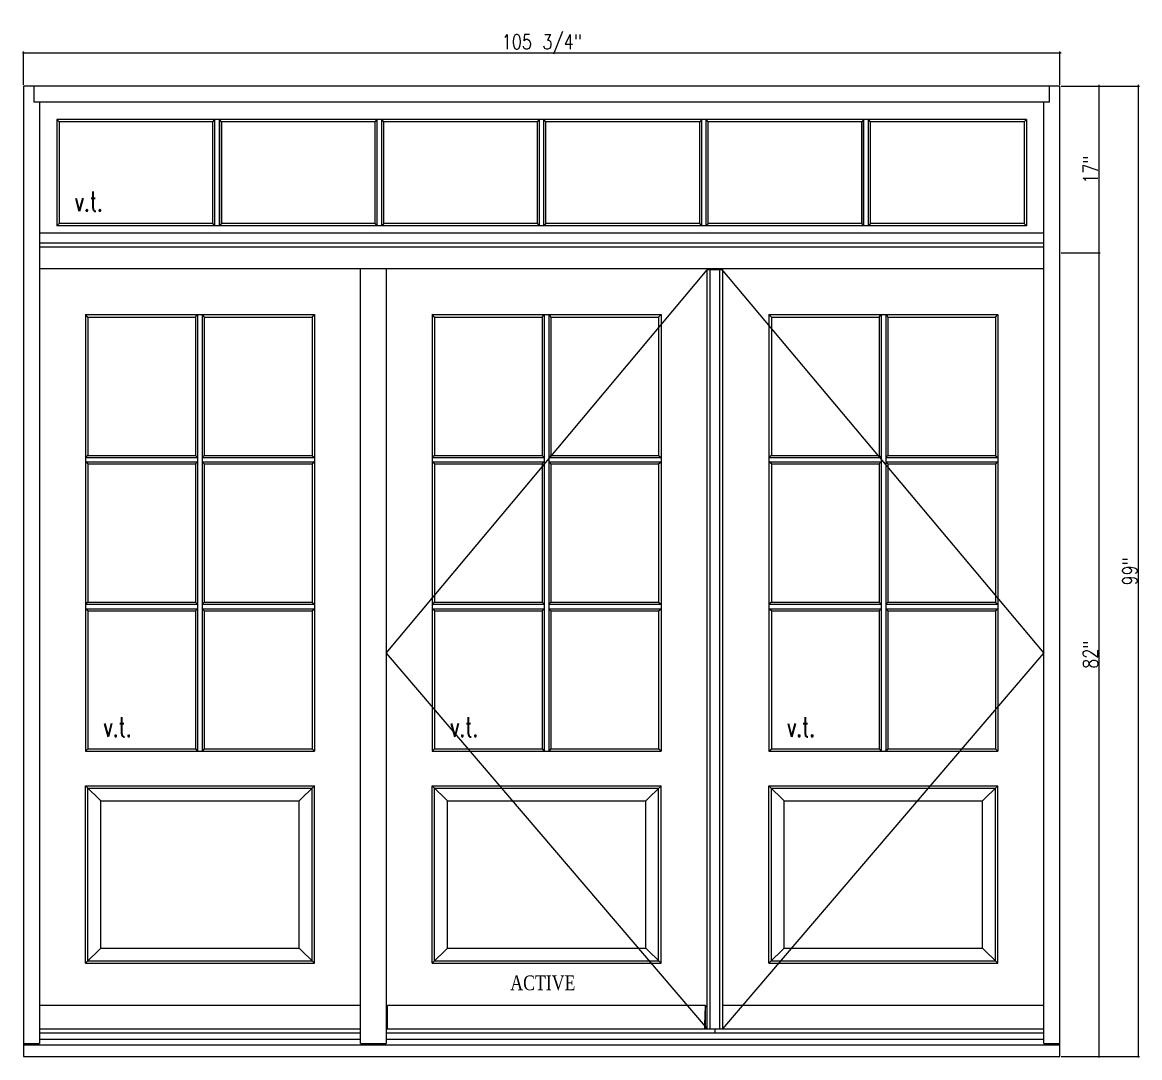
# Model space of a CAD drawing. Header units: inches. Extents: x 1985 to 11287, y 379 to 4336.
# Drawn here: x 9331.3 to 9445.3, y 3420.2 to 3525.8 of the extents above; entities that cross this region are included whole.
import ezdxf

# ---------------------------------------------------------------- set-up
doc = ezdxf.new("R2010")
doc.units = ezdxf.units.IN
doc.header["$MEASUREMENT"] = 0
doc.layers.get('0').update_dxf_attribs({"linetype": 'CONTINUOUS'})
doc.layers.get('Defpoints').update_dxf_attribs({"linetype": 'CONTINUOUS'})
for name, color, linetype in [('COTE1-1 99', 7, 'CONTINUOUS'), ('elevation 99', 7, 'CONTINUOUS'), ('opening side 99', 1, 'CONTINUOUS')]:
    doc.layers.add(name, color=color, linetype=linetype)
doc.styles.get("Standard").update_dxf_attribs({"font": 'txt.shx', "width": 0.8})
doc.styles.add('Times', font='times.ttf', dxfattribs={"width": 0.8})
doc.dimstyles.new('Elevation', dxfattribs={"dimscale": 2, "dimtxt": 0.75, "dimasz": 0.0625, "dimexe": 0.0625, "dimexo": 0.0625, "dimgap": 0.0625, "dimtad": 1, "dimdec": 5, "dimzin": 0, "dimdsep": 46, "dimlunit": 5, "dimtxsty": 'Standard', "dimblk1": 'OBLIQUE', "dimblk2": 'OBLIQUE', "dimsah": 1, "dimcen": 2, "dimdle": 0.0625, "dimclrd": 1, "dimclre": 1, "dimadec": 1, "dimazin": 0, "dimtfac": 0.375, "dimtdec": 5, "dimtmove": 0, "dimatfit": 3, "dimldrblk": 'OBLIQUE', "dimfxl": 1, "dimfrac": 2, "dimtolj": 1, "dimtzin": 0, "dimarcsym": 0})

# ---------------------------------------------------------------- blocks, each defined once
blk = doc.blocks.new('_OBLIQUE')
at = {"color": 0, "linetype": 'ByBlock'}
blk.add_line((-0.5, -0.5), (0.5, 0.5), dxfattribs=at)
blk = doc.blocks.new('*D151')
at = {"layer": 'COTE1-1 99', "color": 1, "lineweight": -2, "transparency": 16777216}
for p, q in [((9331.3, 3522.7), (9437.3, 3522.7)), ((9331.42, 3519.42), (9331.42, 3522.83)), ((9437.17, 3519.42), (9437.17, 3522.83))]:
    blk.add_line(p, q, dxfattribs=at)
at = {"layer": 'Defpoints', "color": 0, "transparency": 16777216}
for p in [(9437.17, 3522.7), (9331.42, 3519.29), (9437.17, 3519.29)]:
    blk.add_point(p, dxfattribs=at)
at = {"layer": 'COTE1-1 99', "color": 1, "lineweight": -2, "transparency": 16777216, "xscale": 0.125, "yscale": 0.125, "zscale": 0.125, "rotation": 180}
blk.add_blockref('_OBLIQUE', (9331.42, 3522.7), dxfattribs=at)
at = {"layer": 'COTE1-1 99', "color": 1, "lineweight": -2, "transparency": 16777216, "xscale": 0.125, "yscale": 0.125, "zscale": 0.125}
blk.add_blockref('_OBLIQUE', (9437.17, 3522.7), dxfattribs=at)
at = {"layer": 'COTE1-1 99', "color": 0, "transparency": 16777216, "insert": (9384.3, 3523.58), "char_height": 1.5, "attachment_point": 5}
blk.add_mtext('\\A1;105 3/4"', dxfattribs=at)
blk = doc.blocks.new('*D152')
at = {"layer": 'COTE1-1 99', "color": 1, "lineweight": -2, "transparency": 16777216}
for p, q in [((9437.3, 3519.29), (9441.3, 3519.29)), ((9441.18, 3502.17), (9441.18, 3519.42)), ((9437.3, 3502.29), (9441.3, 3502.29))]:
    blk.add_line(p, q, dxfattribs=at)
at = {"layer": 'Defpoints', "color": 0, "transparency": 16777216}
for p in [(9437.17, 3519.29), (9441.18, 3519.29), (9437.17, 3502.29)]:
    blk.add_point(p, dxfattribs=at)
at = {"layer": 'COTE1-1 99', "color": 1, "lineweight": -2, "transparency": 16777216, "xscale": 0.125, "yscale": 0.125, "zscale": 0.125}
for p, rotation in [((9441.18, 3519.29), 90), ((9441.18, 3502.29), 270)]:
    blk.add_blockref('_OBLIQUE', p, dxfattribs=dict(at, rotation=rotation))
at = {"layer": 'COTE1-1 99', "color": 0, "transparency": 16777216, "insert": (9440.3, 3510.79), "char_height": 1.5, "attachment_point": 5, "rotation": 90}
blk.add_mtext('\\A1;17"', dxfattribs=at)
blk = doc.blocks.new('*D153')
at = {"layer": 'COTE1-1 99', "color": 1, "lineweight": -2, "transparency": 16777216}
for p, q in [((9437.3, 3502.29), (9441.3, 3502.29)), ((9441.18, 3420.17), (9441.18, 3502.42)), ((9437.3, 3420.29), (9441.3, 3420.29))]:
    blk.add_line(p, q, dxfattribs=at)
at = {"layer": 'Defpoints', "color": 0, "transparency": 16777216}
for p in [(9437.17, 3502.29), (9441.18, 3502.29), (9437.17, 3420.29)]:
    blk.add_point(p, dxfattribs=at)
at = {"layer": 'COTE1-1 99', "color": 1, "lineweight": -2, "transparency": 16777216, "xscale": 0.125, "yscale": 0.125, "zscale": 0.125}
for p, rotation in [((9441.18, 3502.29), 90), ((9441.18, 3420.29), 270)]:
    blk.add_blockref('_OBLIQUE', p, dxfattribs=dict(at, rotation=rotation))
at = {"layer": 'COTE1-1 99', "color": 0, "transparency": 16777216, "insert": (9440.3, 3461.29), "char_height": 1.5, "attachment_point": 5, "rotation": 90}
blk.add_mtext('\\A1;82"', dxfattribs=at)
blk = doc.blocks.new('*D154')
at = {"layer": 'COTE1-1 99', "color": 1, "lineweight": -2, "transparency": 16777216}
for p, q in [((9437.3, 3519.29), (9445.32, 3519.29)), ((9445.2, 3420.17), (9445.2, 3519.42)), ((9437.3, 3420.29), (9445.32, 3420.29))]:
    blk.add_line(p, q, dxfattribs=at)
at = {"layer": 'Defpoints', "color": 0, "transparency": 16777216}
for p in [(9437.17, 3519.29), (9445.2, 3519.29), (9437.17, 3420.29)]:
    blk.add_point(p, dxfattribs=at)
at = {"layer": 'COTE1-1 99', "color": 1, "lineweight": -2, "transparency": 16777216, "xscale": 0.125, "yscale": 0.125, "zscale": 0.125}
for p, rotation in [((9445.2, 3519.29), 90), ((9445.2, 3420.29), 270)]:
    blk.add_blockref('_OBLIQUE', p, dxfattribs=dict(at, rotation=rotation))
at = {"layer": 'COTE1-1 99', "color": 0, "transparency": 16777216, "insert": (9444.32, 3469.79), "char_height": 1.5, "attachment_point": 5, "rotation": 90}
blk.add_mtext('\\A1;99"', dxfattribs=at)

msp = doc.modelspace()

# ---------------------------------------------------------------- linework, layer by layer
at = {"layer": 'elevation 99'}
for p, q in [((9331.423123, 3519.293135), (9331.423123, 3420.293135)), ((9437.173123, 3519.293135), (9331.423123, 3519.293135)), ((9332.485623, 3519.293135), (9332.485623, 3517.668135)), ((9436.110623, 3517.668135), (9436.110623, 3519.293135)), ((9437.173123, 3420.293135), (9437.173123, 3519.293135)), ((9436.110623, 3517.668135), (9332.485623, 3517.668135)), ((9333.048123, 3517.668135), (9333.048123, 3502.918135)), ((9435.548123, 3502.918135), (9435.548123, 3517.668135)), ((9351.36951, 3515.909184), (9334.807018, 3515.909184)), ((9334.807018, 3515.909184), (9334.807018, 3505.052059)), ((9335.04809, 3515.668113), (9334.807018, 3515.909184)), ((9346.350273, 3515.668113), (9335.04809, 3515.668113)), ((9335.04809, 3515.668113), (9335.04809, 3505.29313)), ((9350.735581, 3515.668113), (9346.350273, 3515.668113)), ((9350.735581, 3515.668113), (9350.939781, 3515.909184)), ((9350.735581, 3505.29313), (9350.735581, 3515.668113)), ((9350.939781, 3505.052059), (9350.939781, 3515.909184)), ((9362.924736, 3515.909184), (9351.36951, 3515.909184)), ((9351.406381, 3505.052059), (9351.406381, 3515.909184)), ((9351.610581, 3515.668113), (9351.406381, 3515.909184)), ((9351.610581, 3505.29313), (9351.610581, 3515.668113)), ((9351.610581, 3515.668113), (9351.610581, 3505.29313)), ((9362.683664, 3515.668113), (9351.610581, 3515.668113)), ((9367.298473, 3515.668113), (9362.683664, 3515.668113)), ((9405.94261, 3515.909184), (9362.924736, 3515.909184)), ((9367.298473, 3515.668113), (9367.502673, 3515.909184)), ((9367.298473, 3505.29313), (9367.298473, 3515.668113)), ((9367.502673, 3505.052059), (9367.502673, 3515.909184)), ((9368.173473, 3515.668113), (9367.969273, 3515.909184)), ((9367.969273, 3505.052059), (9367.969273, 3515.909184)), ((9368.173473, 3505.29313), (9368.173473, 3515.668113)), ((9383.860923, 3515.668113), (9368.173473, 3515.668113)), ((9383.860923, 3515.668113), (9384.065123, 3515.909184)), ((9383.860923, 3505.29313), (9383.860923, 3515.668113)), ((9384.065123, 3505.052059), (9384.065123, 3515.909184)), ((9384.531723, 3505.052059), (9384.531723, 3515.909184)), ((9384.735923, 3515.668113), (9384.531723, 3515.909184)), ((9400.423373, 3515.668113), (9384.735923, 3515.668113)), ((9384.735923, 3505.29313), (9384.735923, 3515.668113)), ((9400.627573, 3515.909184), (9400.423373, 3515.668113)), ((9400.423373, 3505.29313), (9400.423373, 3515.668113)), ((9400.627573, 3505.052059), (9400.627573, 3515.909184)), ((9401.298373, 3515.668113), (9401.094173, 3515.909184)), ((9401.094173, 3505.052059), (9401.094173, 3515.909184)), ((9401.298373, 3505.29313), (9401.298373, 3515.668113)), ((9406.183681, 3515.668113), (9401.298373, 3515.668113)), ((9417.226936, 3515.909184), (9405.94261, 3515.909184)), ((9416.985864, 3515.668113), (9406.183681, 3515.668113)), ((9417.190064, 3515.909184), (9416.985864, 3515.668113)), ((9416.985864, 3505.29313), (9416.985864, 3515.668113)), ((9416.985864, 3515.668113), (9416.985864, 3505.29313)), ((9433.789427, 3515.909184), (9417.190064, 3515.909184)), ((9417.190064, 3505.052059), (9417.190064, 3515.909184)), ((9417.656664, 3505.052059), (9417.656664, 3515.909184)), ((9417.860864, 3515.668113), (9417.656664, 3515.909184)), ((9423.204473, 3515.668113), (9417.860864, 3515.668113)), ((9417.860864, 3505.29313), (9417.860864, 3515.668113)), ((9433.548356, 3515.668113), (9423.204473, 3515.668113)), ((9433.548356, 3515.668113), (9433.789427, 3515.909184)), ((9433.548356, 3515.668113), (9433.548356, 3505.29313)), ((9433.789427, 3515.909184), (9433.789427, 3505.052059)), ((9335.04809, 3505.29313), (9334.807018, 3505.052059)), ((9346.350273, 3505.29313), (9335.04809, 3505.29313)), ((9350.735581, 3505.29313), (9346.350273, 3505.29313)), ((9350.939781, 3505.052059), (9350.735581, 3505.29313)), ((9351.610581, 3505.29313), (9351.406381, 3505.052059)), ((9362.683664, 3505.29313), (9351.610581, 3505.29313)), ((9367.298473, 3505.29313), (9362.683664, 3505.29313)), ((9367.502673, 3505.052059), (9367.298473, 3505.29313)), ((9368.173473, 3505.29313), (9367.969273, 3505.052059)), ((9383.860923, 3505.29313), (9368.173473, 3505.29313)), ((9384.065123, 3505.052059), (9383.860923, 3505.29313)), ((9384.735923, 3505.29313), (9384.531723, 3505.052059)), ((9400.423373, 3505.29313), (9384.735923, 3505.29313)), ((9400.627573, 3505.052059), (9400.423373, 3505.29313)), ((9401.298373, 3505.29313), (9401.094173, 3505.052059)), ((9406.183681, 3505.29313), (9401.298373, 3505.29313)), ((9416.985864, 3505.29313), (9406.183681, 3505.29313)), ((9417.190064, 3505.052059), (9416.985864, 3505.29313)), ((9417.860864, 3505.29313), (9417.656664, 3505.052059)), ((9423.204473, 3505.29313), (9417.860864, 3505.29313)), ((9433.548356, 3505.29313), (9423.204473, 3505.29313)), ((9433.548356, 3505.29313), (9433.789427, 3505.052059)), ((9368.089923, 3504.293135), (9333.048123, 3504.293135)), ((9351.36951, 3505.052059), (9334.807018, 3505.052059)), ((9362.924736, 3505.052059), (9351.36951, 3505.052059)), ((9405.94261, 3505.052059), (9362.924736, 3505.052059)), ((9435.548123, 3504.293135), (9368.089923, 3504.293135)), ((9417.226936, 3505.052059), (9405.94261, 3505.052059)), ((9433.789427, 3505.052059), (9417.190064, 3505.052059)), ((9331.423123, 3503.293135), (9331.423123, 3420.293135)), ((9333.048123, 3503.293135), (9333.048123, 3502.918135)), ((9368.423123, 3503.293135), (9333.048123, 3503.293135)), ((9333.048123, 3502.918135), (9333.048123, 3500.668135)), ((9333.048123, 3502.918135), (9435.548123, 3502.918135)), ((9435.548123, 3503.293135), (9368.423123, 3503.293135)), ((9435.548123, 3502.918135), (9435.548123, 3503.293135)), ((9435.548123, 3500.668135), (9435.548123, 3502.918135)), ((9437.173123, 3420.293135), (9437.173123, 3502.293135)), ((9333.048123, 3500.668135), (9333.048123, 3421.62126)), ((9333.048123, 3500.668135), (9333.048123, 3421.62126)), ((9365.798123, 3500.668135), (9333.048123, 3500.668135)), ((9365.798123, 3500.668135), (9333.048123, 3500.668135)), ((9365.798123, 3500.668135), (9333.048123, 3500.668135)), ((9368.423123, 3500.668135), (9365.798123, 3500.668135)), ((9365.798123, 3421.62126), (9365.798123, 3500.668135)), ((9403.485623, 3500.668135), (9368.423123, 3500.668135)), ((9368.423123, 3500.668135), (9368.423123, 3421.62126)), ((9403.485623, 3500.668135), (9368.423123, 3500.668135)), ((9403.485623, 3500.668135), (9368.423123, 3500.668135)), ((9435.548123, 3500.668135), (9401.110623, 3500.668135)), ((9435.548123, 3500.668135), (9401.110623, 3500.668135)), ((9435.548123, 3500.668135), (9401.110623, 3500.668135)), ((9402.798122, 3500.543135), (9401.173124, 3500.543135)), ((9402.798122, 3500.543135), (9401.173124, 3500.543135)), ((9401.173124, 3423.10563), (9401.173124, 3500.543135)), ((9402.798122, 3500.543135), (9401.173124, 3500.543135)), ((9401.485624, 3423.10563), (9401.485624, 3500.543135)), ((9401.525762, 3500.543135), (9401.525762, 3500.668135)), ((9401.525762, 3500.543135), (9401.525762, 3500.668135)), ((9401.525762, 3500.543135), (9401.525762, 3500.668135)), ((9401.641923, 3500.543135), (9401.641923, 3500.668135)), ((9401.641923, 3500.543135), (9401.641923, 3500.668135)), ((9401.641923, 3500.543135), (9401.641923, 3500.668135)), ((9401.735623, 3500.543135), (9401.735623, 3500.668135)), ((9401.735623, 3500.543135), (9401.735623, 3500.668135)), ((9401.735623, 3500.543135), (9401.735623, 3500.668135)), ((9402.235623, 3500.543135), (9402.235623, 3500.668135)), ((9402.235623, 3500.543135), (9402.235623, 3500.668135)), ((9402.235623, 3500.543135), (9402.235623, 3500.668135)), ((9402.485622, 3423.10563), (9402.485622, 3500.543135)), ((9402.798122, 3423.10563), (9402.798122, 3500.543135)), ((9435.548123, 3421.62126), (9435.548123, 3500.668135)), ((9435.548123, 3421.62126), (9435.548123, 3500.668135)), ((9337.744536, 3495.998458), (9337.744536, 3451.431464)), ((9337.744536, 3495.998458), (9361.101709, 3495.998458)), ((9337.985608, 3495.730586), (9337.744536, 3495.998458)), ((9348.985623, 3495.730586), (9349.189823, 3495.998458)), ((9349.189823, 3495.998458), (9349.189823, 3451.431464)), ((9349.656423, 3495.998458), (9349.656423, 3451.431464)), ((9349.656423, 3495.998458), (9349.860623, 3495.730586)), ((9360.860638, 3495.730586), (9361.101709, 3495.998458)), ((9361.101709, 3495.998458), (9361.101709, 3451.431464)), ((9373.119536, 3495.998458), (9373.119536, 3451.431464)), ((9373.119536, 3495.998458), (9396.476709, 3495.998458)), ((9373.360608, 3495.730586), (9373.119536, 3495.998458)), ((9384.360623, 3495.730586), (9384.564823, 3495.998458)), ((9384.564823, 3495.998458), (9384.564823, 3451.431464)), ((9385.031423, 3495.998458), (9385.031423, 3451.431464)), ((9385.031423, 3495.998458), (9385.235623, 3495.730586)), ((9396.235638, 3495.730586), (9396.476709, 3495.998458)), ((9396.476709, 3495.998458), (9396.476709, 3451.431464)), ((9407.735608, 3495.730586), (9407.494536, 3495.998458)), ((9407.494536, 3495.998458), (9430.851709, 3495.998458)), ((9407.494536, 3495.998458), (9407.494536, 3451.431464)), ((9418.735623, 3495.730586), (9418.939823, 3495.998458)), ((9418.939823, 3495.998458), (9418.939823, 3451.431464)), ((9419.406423, 3495.998458), (9419.610623, 3495.730586)), ((9419.406423, 3495.998458), (9419.406423, 3451.431464)), ((9430.610638, 3495.730586), (9430.851709, 3495.998458)), ((9430.851709, 3495.998458), (9430.851709, 3451.431464)), ((9337.985608, 3495.730586), (9337.985608, 3481.627086)), ((9337.985608, 3495.730586), (9348.985623, 3495.730586)), ((9348.985623, 3495.730586), (9348.985623, 3481.627086)), ((9349.860623, 3495.730586), (9349.860623, 3481.627086)), ((9349.860623, 3495.730586), (9360.860638, 3495.730586)), ((9360.860638, 3495.730586), (9360.860638, 3481.627086)), ((9373.360608, 3495.730586), (9373.360608, 3481.627086)), ((9373.360608, 3495.730586), (9384.360623, 3495.730586)), ((9384.360623, 3495.730586), (9384.360623, 3481.627086)), ((9385.235623, 3495.730586), (9385.235623, 3481.627086)), ((9385.235623, 3495.730586), (9396.235638, 3495.730586)), ((9396.235638, 3495.730586), (9396.235638, 3481.627086)), ((9407.735608, 3495.730586), (9418.735623, 3495.730586)), ((9407.735608, 3495.730586), (9407.735608, 3481.627086)), ((9418.735623, 3495.730586), (9418.735623, 3481.627086)), ((9419.610623, 3495.730586), (9430.610638, 3495.730586)), ((9419.610623, 3495.730586), (9419.610623, 3481.627086)), ((9430.610638, 3495.730586), (9430.610638, 3481.627086)), ((9337.985608, 3481.627086), (9337.744536, 3481.422886)), ((9337.744536, 3481.422886), (9349.189823, 3481.422886)), ((9337.985608, 3481.627086), (9348.985623, 3481.627086)), ((9348.985623, 3481.627086), (9349.189823, 3481.422886)), ((9349.860623, 3481.627086), (9349.656423, 3481.422886)), ((9349.656423, 3481.422886), (9361.101709, 3481.422886)), ((9349.860623, 3481.627086), (9360.860638, 3481.627086)), ((9360.860638, 3481.627086), (9361.101709, 3481.422886)), ((9373.360608, 3481.627086), (9373.119536, 3481.422886)), ((9373.119536, 3481.422886), (9384.564823, 3481.422886)), ((9373.360608, 3481.627086), (9384.360623, 3481.627086)), ((9384.360623, 3481.627086), (9384.564823, 3481.422886)), ((9385.235623, 3481.627086), (9385.031423, 3481.422886)), ((9385.031423, 3481.422886), (9396.476709, 3481.422886)), ((9385.235623, 3481.627086), (9396.235638, 3481.627086)), ((9396.235638, 3481.627086), (9396.476709, 3481.422886)), ((9407.735608, 3481.627086), (9407.494536, 3481.422886)), ((9407.494536, 3481.422886), (9418.939823, 3481.422886)), ((9407.735608, 3481.627086), (9418.735623, 3481.627086)), ((9418.735623, 3481.627086), (9418.939823, 3481.422886)), ((9419.610623, 3481.627086), (9419.406423, 3481.422886)), ((9419.406423, 3481.422886), (9430.851709, 3481.422886)), ((9419.610623, 3481.627086), (9430.610638, 3481.627086)), ((9430.610638, 3481.627086), (9430.851709, 3481.422886)), ((9337.744536, 3480.956286), (9349.189823, 3480.956286)), ((9337.985608, 3480.752086), (9337.744536, 3480.956286)), ((9337.985608, 3480.752086), (9348.985623, 3480.752086)), ((9337.985608, 3480.752086), (9337.985608, 3466.648586)), ((9348.985623, 3480.752086), (9349.189823, 3480.956286)), ((9348.985623, 3480.752086), (9348.985623, 3466.648586)), ((9349.860623, 3480.752086), (9349.656423, 3480.956286)), ((9349.656423, 3480.956286), (9361.101709, 3480.956286)), ((9349.860623, 3480.752086), (9360.860638, 3480.752086)), ((9349.860623, 3480.752086), (9349.860623, 3466.648586)), ((9360.860638, 3480.752086), (9361.101709, 3480.956286)), ((9360.860638, 3480.752086), (9360.860638, 3466.648586)), ((9373.119536, 3480.956286), (9384.564823, 3480.956286)), ((9373.360608, 3480.752086), (9373.119536, 3480.956286)), ((9373.360608, 3480.752086), (9384.360623, 3480.752086)), ((9373.360608, 3480.752086), (9373.360608, 3466.648586)), ((9384.360623, 3480.752086), (9384.564823, 3480.956286)), ((9384.360623, 3480.752086), (9384.360623, 3466.648586)), ((9385.235623, 3480.752086), (9385.031423, 3480.956286)), ((9385.031423, 3480.956286), (9396.476709, 3480.956286)), ((9385.235623, 3480.752086), (9396.235638, 3480.752086)), ((9385.235623, 3480.752086), (9385.235623, 3466.648586)), ((9396.235638, 3480.752086), (9396.476709, 3480.956286)), ((9396.235638, 3480.752086), (9396.235638, 3466.648586)), ((9407.735608, 3480.752086), (9407.494536, 3480.956286)), ((9407.494536, 3480.956286), (9418.939823, 3480.956286)), ((9407.735608, 3480.752086), (9407.735608, 3466.648586)), ((9407.735608, 3480.752086), (9418.735623, 3480.752086)), ((9418.735623, 3480.752086), (9418.939823, 3480.956286)), ((9418.735623, 3480.752086), (9418.735623, 3466.648586)), ((9419.406423, 3480.956286), (9430.851709, 3480.956286)), ((9419.610623, 3480.752086), (9419.406423, 3480.956286)), ((9419.610623, 3480.752086), (9419.610623, 3466.648586)), ((9419.610623, 3480.752086), (9430.610638, 3480.752086)), ((9430.610638, 3480.752086), (9430.851709, 3480.956286)), ((9430.610638, 3480.752086), (9430.610638, 3466.648586)), ((9337.985608, 3466.648586), (9337.744536, 3466.444386)), ((9337.744536, 3466.444386), (9349.189823, 3466.444386)), ((9337.985608, 3466.648586), (9348.985623, 3466.648586)), ((9349.656423, 3466.444386), (9361.101709, 3466.444386)), ((9349.860623, 3466.648586), (9360.860638, 3466.648586)), ((9360.860638, 3466.648586), (9361.101709, 3466.444386)), ((9373.360608, 3466.648586), (9373.119536, 3466.444386)), ((9373.119536, 3466.444386), (9384.564823, 3466.444386)), ((9373.360608, 3466.648586), (9384.360623, 3466.648586)), ((9385.031423, 3466.444386), (9396.476709, 3466.444386)), ((9385.235623, 3466.648586), (9396.235638, 3466.648586)), ((9396.235638, 3466.648586), (9396.476709, 3466.444386)), ((9407.735608, 3466.648586), (9407.494536, 3466.444386)), ((9407.494536, 3466.444386), (9418.939823, 3466.444386)), ((9407.735608, 3466.648586), (9418.735623, 3466.648586)), ((9419.406423, 3466.444386), (9430.851709, 3466.444386)), ((9419.610623, 3466.648586), (9430.610638, 3466.648586)), ((9430.610638, 3466.648586), (9430.851709, 3466.444386)), ((9337.744536, 3465.982235), (9349.189823, 3465.982235)), ((9337.985608, 3465.778035), (9348.985623, 3465.778035)), ((9337.985608, 3465.778035), (9337.985608, 3451.672535)), ((9348.985623, 3465.778035), (9348.985623, 3451.672535)), ((9349.656423, 3465.982235), (9361.101709, 3465.982235)), ((9349.860623, 3465.778035), (9349.860623, 3451.672535)), ((9349.860623, 3465.778035), (9360.860638, 3465.778035)), ((9360.860638, 3465.778035), (9361.101709, 3465.982235)), ((9360.860638, 3465.778035), (9360.860638, 3451.672535)), ((9373.119536, 3465.982235), (9384.564823, 3465.982235)), ((9373.360608, 3465.778035), (9384.360623, 3465.778035)), ((9373.360608, 3465.778035), (9373.360608, 3451.672535)), ((9384.360623, 3465.778035), (9384.360623, 3451.672535)), ((9385.031423, 3465.982235), (9396.476709, 3465.982235)), ((9385.235623, 3465.778035), (9385.235623, 3451.672535)), ((9385.235623, 3465.778035), (9396.235638, 3465.778035)), ((9396.235638, 3465.778035), (9396.476709, 3465.982235)), ((9396.235638, 3465.778035), (9396.235638, 3451.672535)), ((9407.494536, 3465.982235), (9418.939823, 3465.982235)), ((9407.735608, 3465.778035), (9407.735608, 3451.672535)), ((9407.735608, 3465.778035), (9418.735623, 3465.778035)), ((9418.735623, 3465.778035), (9418.735623, 3451.672535)), ((9419.406423, 3465.982235), (9430.851709, 3465.982235)), ((9419.610623, 3465.778035), (9430.610638, 3465.778035)), ((9419.610623, 3465.778035), (9419.610623, 3451.672535)), ((9430.610638, 3465.778035), (9430.851709, 3465.982235)), ((9430.610638, 3465.778035), (9430.610638, 3451.672535)), ((9337.744536, 3451.431464), (9337.985608, 3451.672535)), ((9337.985608, 3451.672535), (9348.985623, 3451.672535)), ((9348.985623, 3451.672535), (9349.189823, 3451.431464)), ((9349.860623, 3451.672535), (9349.656423, 3451.431464)), ((9349.860623, 3451.672535), (9360.860638, 3451.672535)), ((9361.101709, 3451.431464), (9360.860638, 3451.672535)), ((9373.119536, 3451.431464), (9373.360608, 3451.672535)), ((9373.360608, 3451.672535), (9384.360623, 3451.672535)), ((9384.360623, 3451.672535), (9384.564823, 3451.431464)), ((9385.235623, 3451.672535), (9385.031423, 3451.431464)), ((9385.235623, 3451.672535), (9396.235638, 3451.672535)), ((9396.476709, 3451.431464), (9396.235638, 3451.672535)), ((9407.494536, 3451.431464), (9407.735608, 3451.672535)), ((9407.735608, 3451.672535), (9418.735623, 3451.672535)), ((9418.735623, 3451.672535), (9418.939823, 3451.431464)), ((9419.610623, 3451.672535), (9419.406423, 3451.431464)), ((9419.610623, 3451.672535), (9430.610638, 3451.672535)), ((9430.851709, 3451.431464), (9430.610638, 3451.672535)), ((9337.744536, 3451.431464), (9361.101709, 3451.431464)), ((9373.119536, 3451.431464), (9396.476709, 3451.431464)), ((9407.494536, 3451.431464), (9430.851709, 3451.431464)), ((9337.744478, 3447.913606), (9361.101753, 3447.913606)), ((9337.744478, 3429.802024), (9337.744478, 3447.913606)), ((9339.298049, 3446.359985), (9337.744478, 3447.913606)), ((9337.985549, 3447.672485), (9360.860682, 3447.672485)), ((9337.985549, 3430.043096), (9337.985549, 3447.672485)), ((9361.101753, 3447.913606), (9359.548182, 3446.359985)), ((9360.860682, 3430.043096), (9360.860682, 3447.672485)), ((9361.101753, 3429.802024), (9361.101753, 3447.913606)), ((9374.673049, 3446.359985), (9373.119478, 3447.913606)), ((9373.119478, 3429.802024), (9373.119478, 3447.913606)), ((9373.119478, 3447.913606), (9396.476753, 3447.913606)), ((9373.360549, 3430.043096), (9373.360549, 3447.672485)), ((9373.360549, 3447.672485), (9396.235682, 3447.672485)), ((9396.476753, 3447.913606), (9394.923182, 3446.359985)), ((9396.235682, 3430.043096), (9396.235682, 3447.672485)), ((9396.476753, 3429.802024), (9396.476753, 3447.913606)), ((9409.048049, 3446.359985), (9407.494478, 3447.913606)), ((9407.494478, 3429.802024), (9407.494478, 3447.913606)), ((9407.494478, 3447.913606), (9430.851753, 3447.913606)), ((9407.735549, 3430.043096), (9407.735549, 3447.672485)), ((9407.735549, 3447.672485), (9430.610682, 3447.672485)), ((9430.851753, 3447.913606), (9429.298182, 3446.359985)), ((9430.610682, 3430.043096), (9430.610682, 3447.672485)), ((9430.851753, 3429.802024), (9430.851753, 3447.913606)), ((9339.298049, 3446.359985), (9359.548182, 3446.359985)), ((9339.298049, 3431.355596), (9339.298049, 3446.359985)), ((9359.548182, 3431.355596), (9359.548182, 3446.359985)), ((9374.673049, 3431.355596), (9374.673049, 3446.359985)), ((9374.673049, 3446.359985), (9394.923182, 3446.359985)), ((9394.923182, 3431.355596), (9394.923182, 3446.359985)), ((9409.048049, 3431.355596), (9409.048049, 3446.359985)), ((9409.048049, 3446.359985), (9429.298182, 3446.359985)), ((9429.298182, 3431.355596), (9429.298182, 3446.359985)), ((9337.744478, 3429.802024), (9339.298049, 3431.355596)), ((9339.298049, 3431.355596), (9359.548182, 3431.355596)), ((9361.101753, 3429.802024), (9359.548182, 3431.355596)), ((9373.119478, 3429.802024), (9374.673049, 3431.355596)), ((9374.673049, 3431.355596), (9394.923182, 3431.355596)), ((9396.476753, 3429.802024), (9394.923182, 3431.355596)), ((9407.494478, 3429.802024), (9409.048049, 3431.355596)), ((9409.048049, 3431.355596), (9429.298182, 3431.355596)), ((9430.851753, 3429.802024), (9429.298182, 3431.355596)), ((9337.985549, 3430.043096), (9360.860682, 3430.043096)), ((9373.360549, 3430.043096), (9396.235682, 3430.043096)), ((9407.735549, 3430.043096), (9430.610682, 3430.043096)), ((9337.744478, 3429.802024), (9361.101753, 3429.802024)), ((9373.119478, 3429.802024), (9396.476753, 3429.802024)), ((9407.494478, 3429.802024), (9430.851753, 3429.802024)), ((9365.798123, 3425.48063), (9333.048123, 3425.48063)), ((9365.673123, 3425.48063), (9333.173123, 3425.48063)), ((9368.548123, 3423.10563), (9368.548123, 3425.48063)), ((9401.025762, 3425.48063), (9368.548123, 3425.48063)), ((9368.548123, 3423.10563), (9368.548123, 3425.48063)), ((9401.025762, 3425.48063), (9368.548123, 3425.48063)), ((9401.025762, 3423.10563), (9401.025762, 3425.48063)), ((9401.025762, 3423.10563), (9401.025762, 3425.48063)), ((9435.423123, 3425.48063), (9402.798122, 3425.48063)), ((9403.302225, 3425.48063), (9402.798122, 3425.48063)), ((9435.548123, 3425.48063), (9402.798122, 3425.48063)), ((9403.302225, 3425.48063), (9402.798122, 3425.48063)), ((9333.048123, 3423.10563), (9365.798123, 3423.10563)), ((9333.048123, 3423.10563), (9365.798123, 3423.10563)), ((9368.423123, 3423.10563), (9435.548123, 3423.10563)), ((9368.423123, 3423.10563), (9435.548123, 3423.10563)), ((9400.900762, 3423.29313), (9400.900762, 3423.10563)), ((9400.900762, 3423.29313), (9400.900762, 3423.10563)), ((9400.939005, 3423.10563), (9400.94843, 3423.23063)), ((9400.939005, 3423.10563), (9400.94843, 3423.23063)), ((9400.94843, 3423.23063), (9400.959058, 3423.10563)), ((9400.94843, 3423.23063), (9400.959058, 3423.10563)), ((9401.985623, 3422.714011), (9401.985623, 3423.10563)), ((9401.985623, 3422.714011), (9401.985623, 3423.10563)), ((9333.048123, 3422.714011), (9365.798123, 3422.714011)), ((9333.048123, 3422.714011), (9365.798123, 3422.714011)), ((9333.048123, 3422.04313), (9365.798123, 3422.04313)), ((9368.423123, 3422.714011), (9435.548123, 3422.714011)), ((9368.423123, 3422.714011), (9435.548123, 3422.714011)), ((9368.423123, 3422.04313), (9435.548123, 3422.04313)), ((9331.423123, 3421.62126), (9333.048123, 3421.62126)), ((9331.423123, 3421.62126), (9333.048123, 3421.62126)), ((9331.423123, 3421.480635), (9368.423123, 3421.480635)), ((9331.423123, 3421.480635), (9368.423123, 3421.480635)), ((9365.798123, 3421.62126), (9368.423123, 3421.62126)), ((9365.798123, 3421.62126), (9368.423123, 3421.62126)), ((9365.798123, 3421.62126), (9368.423123, 3421.62126)), ((9365.798123, 3421.62126), (9368.423123, 3421.62126)), ((9365.798123, 3421.480635), (9437.173123, 3421.480635)), ((9365.798123, 3421.480635), (9437.173123, 3421.480635)), ((9435.548123, 3421.62126), (9437.173123, 3421.62126)), ((9435.548123, 3421.62126), (9437.173123, 3421.62126)), ((9331.423123, 3420.293135), (9359.298123, 3420.293135)), ((9331.423123, 3420.293135), (9365.798123, 3420.293135)), ((9331.423123, 3420.293135), (9368.423123, 3420.293135)), ((9331.423123, 3420.293135), (9368.423123, 3420.293135)), ((9331.423123, 3420.293135), (9365.798123, 3420.293135)), ((9331.423123, 3420.293135), (9359.298123, 3420.293135)), ((9365.798123, 3420.293135), (9437.173123, 3420.293135)), ((9365.798123, 3420.293135), (9396.798123, 3420.293135)), ((9365.798123, 3420.293135), (9437.173123, 3420.293135)), ((9365.798123, 3420.293135), (9396.798123, 3420.293135))]:
    msp.add_line(p, q, dxfattribs=at)
at = {"layer": 'elevation 99', "color": 7}
for p, q in [((9348.985623, 3466.648586), (9349.189823, 3466.444386)), ((9349.860623, 3466.648586), (9349.656423, 3466.444386)), ((9384.360623, 3466.648586), (9384.564823, 3466.444386)), ((9385.235623, 3466.648586), (9385.031423, 3466.444386)), ((9418.735623, 3466.648586), (9418.939823, 3466.444386)), ((9419.610623, 3466.648586), (9419.406423, 3466.444386)), ((9337.985608, 3465.778035), (9337.744536, 3465.982235)), ((9348.985623, 3465.778035), (9349.189823, 3465.982235)), ((9349.860623, 3465.778035), (9349.656423, 3465.982235)), ((9373.360608, 3465.778035), (9373.119536, 3465.982235)), ((9384.360623, 3465.778035), (9384.564823, 3465.982235)), ((9385.235623, 3465.778035), (9385.031423, 3465.982235)), ((9407.735608, 3465.778035), (9407.494536, 3465.982235)), ((9418.735623, 3465.778035), (9418.939823, 3465.982235)), ((9419.610623, 3465.778035), (9419.406423, 3465.982235))]:
    msp.add_line(p, q, dxfattribs=at)
at = {"layer": 'elevation 99'}
for centre, radius, start, end in [((9382.8603, 3425.215871), 18.140881, 354.32963932, 0.35560171), ((9382.8603, 3425.215871), 18.140881, 354.32963932, 0.35560171), ((9401.412309, 3425.339174), 0.411617, 159.90001428, 181.49147604), ((9401.412309, 3425.339174), 0.411617, 159.90001428, 181.49147604), ((9403.558295, 3423.121218), 2.663087, 173.48326078, 176.29878354), ((9403.558295, 3423.121218), 2.663087, 173.48326078, 176.29878354)]:
    msp.add_arc(centre, radius, start, end, dxfattribs=at)
at = {"layer": 'opening side 99', "color": 1}
for p, q in [((9368.423123, 3461.457198), (9401.173124, 3500.543135)), ((9402.610623, 3500.668135), (9435.548123, 3461.457198)), ((9368.423123, 3461.457198), (9401.173124, 3423.10563)), ((9402.798122, 3423.10563), (9435.548123, 3461.457198))]:
    msp.add_line(p, q, dxfattribs=at)

# ---------------------------------------------------------------- texts
at = {"layer": 'elevation 99', "width": 0.7}
for p in [(9336.628025, 3506.538394), (9339.565543, 3452.917798), (9374.940543, 3452.917798), (9409.315543, 3452.917798)]:
    msp.add_text('v.t.', height=2, dxfattribs=at).set_placement(p)
at = {"layer": 'opening side 99', "color": 1, "insert": (9381.095067, 3428.55321), "char_height": 1.5, "width": 15.987, "attachment_point": 1, "style": 'Times'}
msp.add_mtext('ACTIVE', dxfattribs=at)

# ---------------------------------------------------------------- dimensions: what is measured, and where the dimension line sits
at = {"layer": 'COTE1-1 99'}
dim = msp.add_linear_dim(base=(9437.173123, 3522.700812), p1=(9331.423123, 3519.293135), p2=(9437.173123, 3519.293135), dimstyle='Elevation', override={"dimtxt": 0.75, "dimdec": 5, "dimlunit": 5, "dimpost": '"'}, dxfattribs=at)
dim.commit()
dim.dimension.update_dxf_attribs({"geometry": '*D151', "text_midpoint": (9384.298123, 3523.575812)})
for base, p1, p2, override, picture, middle in [((9441.176676, 3519.293135), (9437.173123, 3502.293135), (9437.173123, 3519.293135), {"dimtxt": 0.75, "dimdec": 5, "dimlunit": 5, "dimpost": '"'}, '*D152', (9440.301676, 3510.793135)), ((9445.197282, 3519.293135), (9437.173123, 3420.293135), (9437.173123, 3519.293135), {"dimpost": '"'}, '*D154', (9444.322282, 3469.793135)), ((9441.176676, 3502.293135), (9437.173123, 3420.293135), (9437.173123, 3502.293135), {"dimtxt": 0.75, "dimdec": 5, "dimlunit": 5, "dimpost": '"'}, '*D153', (9440.301676, 3461.293135))]:
    dim = msp.add_linear_dim(base=base, p1=p1, p2=p2, angle=90, dimstyle='Elevation', override=override, dxfattribs=at)
    dim.commit()
    dim.dimension.update_dxf_attribs({"geometry": picture, "text_midpoint": middle})

doc.saveas('drawing.dxf')
